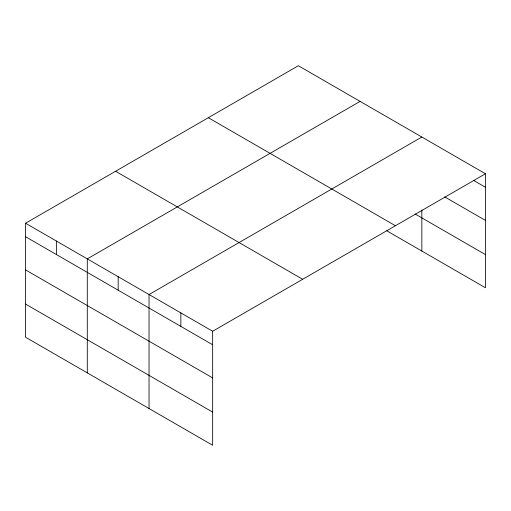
<?xml version="1.0" encoding="UTF-8"?>
<svg xmlns="http://www.w3.org/2000/svg" width="511" height="511" viewBox="0 0 511 511"><rect width="100%" height="100%" fill="white"/><g stroke="black" fill="none" stroke-linecap="round" stroke-linejoin="round"><path stroke-width="0.77" d="M485.45 173.759L298.347 65.734L25.55 223.237L25.55 337.241L212.653 445.266L212.653 331.256L485.45 173.759L485.45 287.763L386.846 230.838M360.095 101.382L87.292 258.879L87.292 372.889M421.837 137.031L149.04 294.528L149.04 408.538M473.697 180.466L485.45 187.25M444.653 196.869L485.45 220.42M414.977 213.905L485.45 254.593M208.328 117.709L395.425 225.734M115.575 171.262L302.672 279.281M25.55 223.237L212.653 331.256M25.55 236.727L212.653 344.753M25.55 269.897L212.653 377.916M25.55 304.071L212.653 412.096M421.837 209.919L421.837 251.035M180.843 312.892L180.843 326.388M118.162 276.707L118.162 290.197M56.421 241.058L56.421 254.548"/></g></svg>
